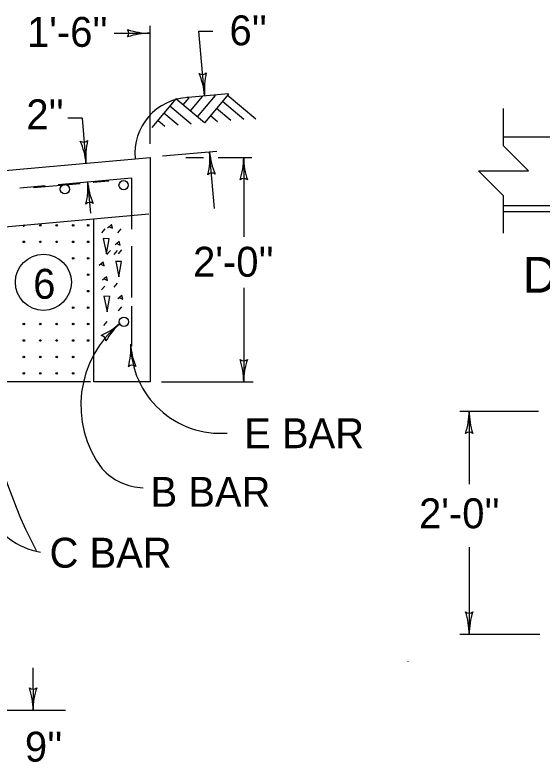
# Model space of a CAD drawing. Extents: x 1007 to 1035.5, y 1000.5 to 1021.5.
# Drawn here: x 1024.968 to 1028.496, y 1007.884 to 1012.882 of the extents above; entities that cross this region are included whole.
import ezdxf

# ---------------------------------------------------------------- set-up
doc = ezdxf.new("R2010")
doc.units = 0
for name, color, linetype in [('Level 1', 7, 'Continuous'), ('Level 2', 7, 'Continuous'), ('Level 5', 7, 'Continuous')]:
    doc.layers.add(name, color=color, linetype=linetype)

msp = doc.modelspace()

# ---------------------------------------------------------------- linework, layer by layer
at = {"layer": 'Level 1'}
for p, q in [((1026.2381, 1012.3426), (1026.1998, 1012.7742)), ((1026.0449, 1012.3204), (1025.8843, 1012.1287)), ((1026.2366, 1012.1599), (1026.0449, 1012.3204)), ((1026.133, 1012.3283), (1026.0928, 1012.2803)), ((1026.1273, 1012.3304), (1026.118, 1012.3296)), ((1026.3983, 1012.3544), (1026.1273, 1012.3304)), ((1026.2209, 1012.336), (1026.1408, 1012.2402)), ((1026.3089, 1012.3438), (1026.1887, 1012.2001)), ((1026.3971, 1012.3517), (1026.2366, 1012.1599)), ((1026.5805, 1012.185), (1026.3888, 1012.3456)), ((1026.1485, 1012.1521), (1026.0048, 1012.2724)), ((1026.5007, 1012.1833), (1026.3569, 1012.3037)), ((1026.0605, 1012.1443), (1025.9646, 1012.2246)), ((1026.4127, 1012.1755), (1026.3168, 1012.2558)), ((1025.9724, 1012.1365), (1025.9245, 1012.1767)), ((1026.3246, 1012.1677), (1026.2768, 1012.2078)), ((1028.2388, 1012.0663), (1029.2657, 1012.0663)), ((1025.9553, 1011.9387), (1026.3194, 1011.9709)), ((1026.3049, 1011.5878), (1026.2715, 1011.9648)), ((1024.2583, 1011.7852), (1025.8723, 1011.9281)), ((1025.8723, 1011.9281), (1025.8723, 1010.4281)), ((1028.2388, 1011.608), (1030.5503, 1011.608)), ((1028.2388, 1011.5663), (1030.5503, 1011.5663)), ((1024.7473, 1011.452), (1025.864, 1011.5509)), ((1025.4973, 1010.4281), (1025.4973, 1011.5171)), ((1025.8723, 1010.4281), (1025.4973, 1010.4281)), ((1027.9459, 1010.2322), (1028.4726, 1010.2322)), ((1028.0084, 1010.2322), (1028.0084, 1009.7439)), ((1028.0084, 1009.3217), (1028.0084, 1008.739)), ((1027.9459, 1008.739), (1028.4819, 1008.739)), ((1025.0888, 1008.5147), (1025.0896, 1008.2318))]:
    msp.add_line(p, q, dxfattribs=at)
for points in [[(1028.2381, 1011.4229), (1028.2381, 1011.6729), (1028.0714, 1011.8397), (1028.4048, 1011.8397), (1028.2381, 1012.0063), (1028.2381, 1012.2563)], [(1025.5937, 1011.4676), (1025.6203, 1011.4548), (1025.6139, 1011.4804), (1025.5873, 1011.4569)], [(1025.5696, 1011.4506), (1025.5472, 1011.4239)], [(1025.6767, 1011.4506), (1025.6543, 1011.4239)], [(1025.5588, 1011.3865), (1025.5801, 1011.283), (1025.5983, 1011.3854), (1025.5577, 1011.3865)], [(1025.6449, 1011.3558), (1025.6716, 1011.343), (1025.6652, 1011.3687), (1025.6385, 1011.3452)], [(1025.6813, 1011.3109), (1025.6588, 1011.2843)], [(1025.6068, 1011.3063), (1025.5844, 1011.2796)], [(1025.6533, 1011.3063), (1025.6309, 1011.2796)], [(1025.5378, 1011.2163), (1025.5645, 1011.2034), (1025.5581, 1011.2291), (1025.5314, 1011.2056)], [(1025.6426, 1011.2329), (1025.6639, 1011.1294), (1025.6821, 1011.2318), (1025.6415, 1011.2329)], [(1025.5611, 1011.1185), (1025.5878, 1011.1057), (1025.5813, 1011.1313), (1025.5547, 1011.1078)], [(1025.5696, 1011.0689), (1025.5472, 1011.0423)], [(1025.6533, 1011.0875), (1025.6309, 1011.0608)], [(1025.5634, 1011.0002), (1025.5848, 1010.8967), (1025.6029, 1010.9991), (1025.5623, 1011.0002)], [(1025.6635, 1010.9928), (1025.6902, 1010.98), (1025.6838, 1011.0057), (1025.6571, 1010.9822)], [(1025.6813, 1010.9293), (1025.6588, 1010.9026)], [(1025.5836, 1010.8315), (1025.5612, 1010.8048)]]:
    msp.add_lwpolyline(points, dxfattribs=at)
for centre, radius in [((1025.1378, 1011.4742), 0.005), ((1025.1378, 1011.4742), 0.0025), ((1025.2478, 1011.4742), 0.005), ((1025.2478, 1011.4742), 0.0025), ((1025.3578, 1011.4742), 0.005), ((1025.3578, 1011.4742), 0.0025), ((1025.4584, 1011.4742), 0.005), ((1025.4584, 1011.4742), 0.0025), ((1025.0278, 1011.3642), 0.005), ((1025.0278, 1011.3642), 0.0025), ((1025.1378, 1011.3642), 0.005), ((1025.1378, 1011.3642), 0.0025), ((1025.2478, 1011.3642), 0.005), ((1025.2478, 1011.3642), 0.0025), ((1025.3578, 1011.3642), 0.005), ((1025.3578, 1011.3642), 0.0025), ((1025.4584, 1011.3642), 0.005), ((1025.4584, 1011.3642), 0.0025), ((1025.1587, 1011.0936), 0.1875), ((1025.3578, 1011.2542), 0.005), ((1025.4584, 1011.2542), 0.005), ((1025.3578, 1011.2542), 0.0025), ((1025.4584, 1011.2542), 0.0025), ((1025.4584, 1011.1442), 0.005), ((1025.4584, 1011.1442), 0.0025), ((1025.4584, 1011.0342), 0.005), ((1025.4584, 1011.0342), 0.0025), ((1025.3578, 1010.9242), 0.005), ((1025.3578, 1010.9242), 0.0025), ((1025.4584, 1010.9242), 0.005), ((1025.4584, 1010.9242), 0.0025), ((1025.0278, 1010.8142), 0.005), ((1025.0278, 1010.8142), 0.0025), ((1025.1378, 1010.8142), 0.005), ((1025.1378, 1010.8142), 0.0025), ((1025.2478, 1010.8142), 0.005), ((1025.2478, 1010.8142), 0.0025), ((1025.3578, 1010.8142), 0.005), ((1025.3578, 1010.8142), 0.0025), ((1025.4584, 1010.8142), 0.005), ((1025.4584, 1010.8142), 0.0025), ((1025.0278, 1010.7042), 0.005), ((1025.1378, 1010.7042), 0.005), ((1025.2478, 1010.7042), 0.005), ((1025.3578, 1010.7042), 0.005), ((1025.4584, 1010.7042), 0.005), ((1025.0278, 1010.7042), 0.0025), ((1025.1378, 1010.7042), 0.0025), ((1025.2478, 1010.7042), 0.0025), ((1025.3578, 1010.7042), 0.0025), ((1025.4584, 1010.7042), 0.0025), ((1025.0278, 1010.5942), 0.005), ((1025.0278, 1010.5942), 0.0025), ((1025.1378, 1010.5942), 0.005), ((1025.1378, 1010.5942), 0.0025), ((1025.2478, 1010.5942), 0.005), ((1025.2478, 1010.5942), 0.0025), ((1025.3578, 1010.5942), 0.005), ((1025.3578, 1010.5942), 0.0025), ((1025.0278, 1010.4842), 0.005), ((1025.0278, 1010.4842), 0.0025), ((1025.1378, 1010.4842), 0.005), ((1025.1378, 1010.4842), 0.0025), ((1025.2478, 1010.4842), 0.005), ((1025.2478, 1010.4842), 0.0025), ((1025.3578, 1010.4842), 0.005), ((1025.3578, 1010.4842), 0.0025)]:
    msp.add_circle(centre, radius, dxfattribs=at)
for centre, radius, start, end in [((1025.771, 1012.3029), 0.4688, 5.067, 23.7137), ((1025.771, 1012.3029), 0.4688, 5.067, 23.7137), ((1026.2221, 1012.5218), 0.0375, 234.1696, 316.2863), ((1026.2221, 1012.5218), 0.0375, 234.1696, 316.2863), ((1026.7048, 1012.3856), 0.4688, 166.3921, 185.0609), ((1026.7048, 1012.3856), 0.4688, 166.3921, 185.0609), ((1026.1461, 1011.9553), 0.375, 92.884, 185.1472), ((1026.7048, 1012.3856), 0.4688, 185.0609, 185.0731), ((1026.7048, 1012.3856), 0.4688, 185.0609, 185.0731), ((1025.0278, 1011.4742), 0.005, 159.3748, 30.5443), ((1025.0278, 1011.4742), 0.0025, 125.2259, 64.6933), ((1022.9133, 1008.5562), 4.6875, 359.9878, 0)]:
    msp.add_arc(centre, radius, start, end, dxfattribs=at)
at = {"layer": 'Level 2'}
for points in [[(1025.2577, 1011.7482), (1025.7473, 1011.7915), (1025.7473, 1011.4499)], [(1025.5968, 1011.7696), (1025.4909, 1011.7603)], [(1025.0003, 1011.7253), (1025.1712, 1011.7405)], [(1025.4049, 1011.7526), (1025.0935, 1011.725)], [(1025.7473, 1011.3355), (1025.7473, 1010.9914)], [(1025.7473, 1010.9351), (1025.7473, 1010.6665)]]:
    msp.add_lwpolyline(points, dxfattribs=at)
for centre in [(1025.6959, 1011.7434), (1025.3031, 1011.7166), (1025.6975, 1010.8294)]:
    msp.add_circle(centre, 0.0313, dxfattribs=at)
at = {"layer": 'Level 5'}
for p, q in [((1025.8723, 1012.0198), (1025.8723, 1012.8088)), ((1025.6335, 1012.7598), (1025.8723, 1012.7598)), ((1026.1998, 1012.7742), (1026.2936, 1012.7742)), ((1025.4171, 1012.1913), (1025.3233, 1012.1913)), ((1025.4171, 1012.1913), (1025.4438, 1011.8909)), ((1026.1121, 1011.9281), (1026.2314, 1011.9281)), ((1026.3276, 1011.9281), (1026.5535, 1011.9281)), ((1026.4994, 1011.9281), (1026.4994, 1011.3978)), ((1025.4546, 1011.7683), (1025.4733, 1011.5571)), ((1026.4994, 1011.0564), (1026.4994, 1010.4281)), ((1025.4731, 1010.4281), (1024.7473, 1010.4281)), ((1025.9493, 1010.4281), (1026.5638, 1010.4281)), ((1024.8445, 1008.2306), (1025.3063, 1008.2306))]:
    msp.add_line(p, q, dxfattribs=at)
for centre, radius, start, end in [((1025.6941, 1012.7598), 0.0375, 318.7746, 40.8913), ((1025.8723, 1012.291), 0.4688, 90, 108.6688), ((1025.8723, 1013.2285), 0.4688, 251.3472, 269.9939), ((1025.8723, 1012.291), 0.4688, 89.9878, 90), ((1025.428, 1012.0685), 0.0375, 233.8472, 315.9639), ((1024.9768, 1011.8495), 0.4688, 5.0726, 23.7414), ((1025.9107, 1011.9324), 0.4688, 166.4198, 185.0665), ((1025.8046, 1011.9235), 0.4688, 346.4114, 5.0581), ((1026.7384, 1012.0062), 0.4688, 185.052, 185.0643), ((1026.7384, 1012.0062), 0.4688, 185.0643, 203.733), ((1026.0307, 1011.9281), 0.4687, 341.3472, 359.9939), ((1026.9682, 1011.9281), 0.4687, 179.9878, 180), ((1026.9682, 1011.9281), 0.4687, 180, 198.6688), ((1024.9768, 1011.8495), 0.4688, 5.0604, 5.0726), ((1026.2872, 1011.7873), 0.0375, 53.8388, 135.9555), ((1024.9877, 1011.7269), 0.4687, 346.4193, 5.066), ((1025.9215, 1011.8098), 0.4687, 185.0599, 185.0721), ((1025.9215, 1011.8098), 0.4687, 185.0721, 203.7409), ((1026.4994, 1011.7498), 0.0375, 48.7746, 130.8913), ((1025.4703, 1011.5908), 0.0375, 53.8467, 135.9634), ((1026.115, 1010.2703), 0.7056, 128.8168, 216.9404), ((1025.3603, 1011.1695), 0.4687, 293.1471, 311.7938), ((1025.9852, 1010.4706), 0.4687, 131.7999, 150.4687), ((1025.9852, 1010.4706), 0.4687, 131.7877, 131.7999), ((1025.5398, 1010.7013), 0.0375, 0.5745, 82.6912), ((1025.2751, 1010.6511), 0.4688, 344.8383, 3.4851), ((1026.2109, 1010.7082), 0.4688, 183.4789, 183.4912), ((1026.3441, 1010.6845), 0.6011, 180.4583, 274.2957), ((1026.2109, 1010.7082), 0.4688, 183.4912, 202.16), ((1026.4995, 1010.6063), 0.0375, 228.7746, 310.8913), ((1026.0307, 1010.4281), 0.4687, 0, 18.6688), ((1026.9682, 1010.4281), 0.4687, 161.3472, 179.9939), ((1027.8398, 1010.7433), 3.0877, 184.0512, 207.8993), ((1025.7538, 1010.5017), 0.0375, 52.2658, 134.3825), ((1026.0307, 1010.4281), 0.4687, 359.9878, 0), ((1027.5397, 1010.2322), 0.4687, 341.3472, 359.9939), ((1028.4772, 1010.2322), 0.4687, 179.9878, 180), ((1028.4772, 1010.2322), 0.4687, 180, 198.6688), ((1028.0084, 1010.0539), 0.0375, 48.7746, 130.8913), ((1025.8362, 1010.1043), 0.3846, 222.1452, 268.6625), ((1025.2103, 1009.74), 0.4564, 203.7753, 261.0263), ((1028.0085, 1008.9172), 0.0375, 228.7746, 310.8913), ((1027.5397, 1008.739), 0.4688, 0, 18.6688), ((1028.4772, 1008.739), 0.4688, 161.3472, 179.9939), ((1027.5397, 1008.739), 0.4688, 359.9878, 0), ((1025.0896, 1008.41), 0.0375, 228.7746, 310.8913), ((1024.6208, 1008.2318), 0.4688, 0, 18.6688), ((1025.5583, 1008.2318), 0.4688, 161.3472, 179.9939), ((1024.6208, 1008.2318), 0.4688, 359.9878, 0)]:
    msp.add_arc(centre, radius, start, end, dxfattribs=at)

# ---------------------------------------------------------------- texts
at = {"layer": 'Level 1'}
for s, height, p in [("1'-6''", 0.2, (1025.0491, 1012.6688)), ("6''", 0.2, (1026.4042, 1012.6792)), ("2''", 0.2, (1025.0444, 1012.1173)), ("2'-0''", 0.2, (1026.1608, 1011.1311)), ("DETAIL ''A''", 0.24, (1028.3672, 1011.024)), ('6', 0.2, (1025.0903, 1010.9837)), ('E BAR', 0.2, (1026.5025, 1009.9838)), ('B BAR', 0.2, (1025.8759, 1009.5918)), ("2'-0''", 0.2, (1027.6731, 1009.4482)), ('C BAR', 0.2, (1025.2, 1009.1848)), ("9''", 0.2, (1025.035, 1007.8872))]:
    msp.add_text(s, height=height, dxfattribs=at).set_placement(p)

doc.saveas('drawing.dxf')
